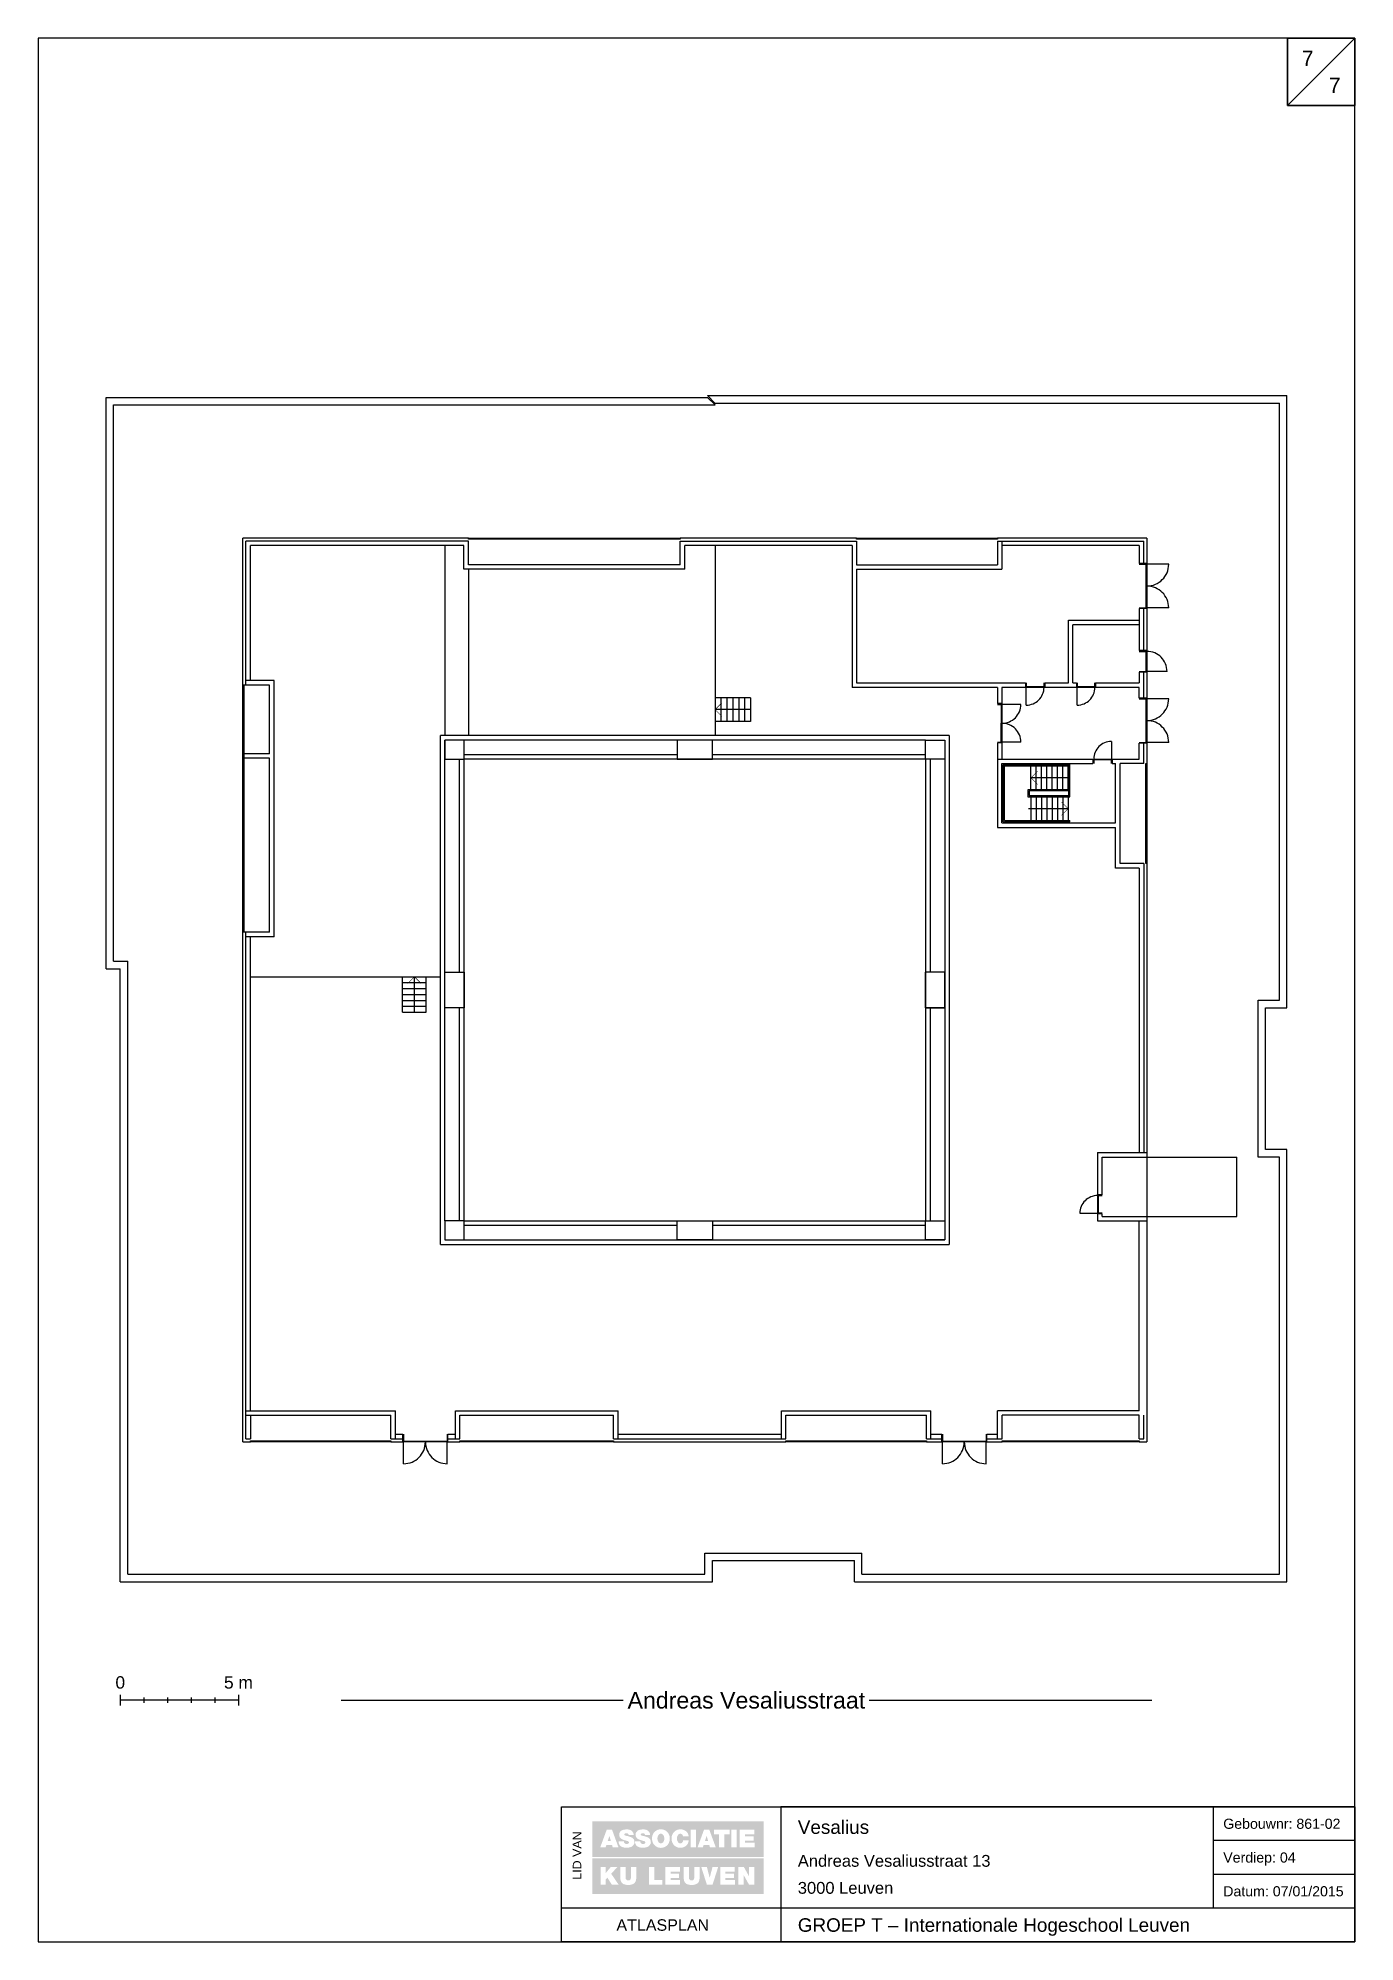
# Paper-space layout 'ATLAS' of a CAD drawing. Header units: millimetres. Extents: x 87 to 282, y 0 to 282.
# The model-space entities are those that its viewports show. They can reach past a viewport. Long polylines and large blocks are cut down to what shows.
import ezdxf
from ezdxf.enums import TextEntityAlignment as Align

# ---------------------------------------------------------------- set-up
doc = ezdxf.new("R2010")
doc.units = ezdxf.units.MM
doc.header["$LTSCALE"] = 10
for name, color, linetype in [('T-01----V_NOTA', 7, 'Continuous'), ('T-01----V_SCHAALLAT', 7, 'Continuous'), ('T-01----V_TITELHOEK_KADER', 7, 'Continuous'), ('T-073---V_BOVENZICHT_GEBOUW', 9, 'Continuous'), ('T-20----B_Wanden', 12, 'Continuous'), ('T-24----B_Trappen', 2, 'Continuous'), ('T-28----B_Kolommen', 4, 'Continuous'), ('T-31----B_BUITENSCHRIJNWERK', 2, 'Continuous'), ('T-32----B_BINNENSCHRIJNWERK', 2, 'Continuous')]:
    doc.layers.add(name, color=color, linetype=linetype)
doc.styles.add('ARIAL', font='arial.ttf')
doc.styles.add('Arial_N', font='ARIALN.TTF')
doc.styles.add('S1-100_H7', font='arial.ttf', dxfattribs={"height": 700})

# ---------------------------------------------------------------- blocks, each defined once
blk = doc.blocks.new('Titelhoek_Assoc_P')
at = {"layer": 'T-01----V_TITELHOEK_KADER', "true_color": 0x55a0d5}
h = blk.add_hatch(color=153, dxfattribs=at)
h.paths.add_polyline_path([(-112.94, 17.88), (-112.94, 12.6), (-87.58, 12.6), (-87.58, 17.88)])
h.paths.add_polyline_path([(-95.6, 16.61), (-94.65, 14), (-95.51, 14), (-95.61, 14.36), (-96.44, 14.36), (-96.56, 14), (-97.35, 14), (-96.39, 16.61)], flags=16)
h.paths.add_polyline_path([(-94.9, 16.62), (-92.62, 16.62), (-92.6, 16.62), (-92.6, 15.94), (-93.36, 15.94), (-93.36, 14.01), (-94.15, 14.01), (-94.15, 15.94), (-94.9, 15.94)], flags=16)
h.paths.add_polyline_path([(-96, 15.71), (-95.78, 14.94), (-96.25, 14.94)], flags=0)
h.paths.add_polyline_path([(-97.56, 16.62), (-97.56, 14.01), (-98.35, 14.01), (-98.35, 16.62)], flags=16)
h.paths.add_polyline_path([(-98.66, 15.63), (-99.5, 15.63, 0.163621), (-99.62, 15.91, 0.218269), (-99.88, 16.02, 0.2494), (-100.25, 15.83, 0.305583), (-100.25, 14.79, 0.2494), (-99.88, 14.6, 0.218269), (-99.62, 14.7, 0.19515), (-99.5, 15.05), (-98.66, 15.05, -0.226661), (-99.09, 14.2, -0.567866), (-101.18, 15.03, -0.068259), (-101.18, 15.58, -0.569411), (-99.08, 16.41, -0.211511)], flags=16)
h.paths.add_polyline_path([(-92.33, 16.62), (-91.55, 16.62), (-91.55, 14.01), (-92.33, 14.01)], flags=16)
h.paths.add_polyline_path([(-91.09, 16.62), (-88.95, 16.62), (-88.95, 15.94), (-90.31, 15.94), (-90.31, 15.62), (-89.06, 15.62), (-89.06, 14.99), (-90.31, 14.99), (-90.31, 14.68), (-88.91, 14.68), (-88.91, 14.01), (-91.09, 14.01)], flags=16)
h.paths.add_polyline_path([(-101.48, 15.58, -0.0708), (-101.48, 15.03, -0.851636), (-104.07, 15.03), (-104.07, 15.03, -0.068259), (-104.07, 15.58, -0.851636)], flags=16)
h.paths.add_polyline_path([(-102.42, 14.79, -0.2494), (-102.78, 14.6, -0.2494), (-103.14, 14.79, -0.305583), (-103.14, 15.83, -0.2494), (-102.78, 16.02, -0.2494), (-102.42, 15.83, -0.305583)], flags=0)
h.paths.add_polyline_path([(-104.37, 15.81), (-105.14, 15.81, 0.329329), (-105.2, 16.01, 0.328535), (-105.7, 16.03, 0.547961), (-105.69, 15.8, 0.087812), (-105.42, 15.7, -0.05111), (-104.72, 15.49, -0.328931), (-104.26, 14.75, -0.296612), (-104.8, 14.05, -0.15102), (-105.99, 14.02, -0.331157), (-106.62, 14.82), (-106.62, 14.88), (-105.8, 14.88, 0.430898), (-105.53, 14.51, 0.091779), (-105.22, 14.53, 0.748611), (-105.22, 14.92, -0.036847), (-106.05, 15.18, -0.704004), (-106.04, 16.56, -0.136275), (-105.02, 16.63, -0.360021)], flags=16)
h.paths.add_polyline_path([(-106.8, 15.81), (-107.57, 15.81, 0.329329), (-107.63, 16.01, 0.328535), (-108.13, 16.03, 0.547961), (-108.12, 15.8, 0.087812), (-107.84, 15.7, -0.05111), (-107.14, 15.49, -0.328931), (-106.68, 14.75, -0.296612), (-107.22, 14.05, -0.15102), (-108.42, 14.02, -0.331157), (-109.05, 14.82), (-109.05, 14.88), (-108.23, 14.88, 0.430898), (-107.96, 14.51, 0.091779), (-107.65, 14.53, 0.748611), (-107.64, 14.92, -0.036847), (-108.48, 15.18, -0.704004), (-108.46, 16.56, -0.136275), (-107.45, 16.63, -0.360021)], flags=16)
h.paths.add_polyline_path([(-109.05, 14), (-109.91, 14), (-110.01, 14.36), (-110.84, 14.36), (-110.96, 14), (-111.76, 14), (-110.8, 16.61), (-110.01, 16.61)], flags=16)
h.paths.add_polyline_path([(-110.18, 14.94), (-110.65, 14.94), (-110.4, 15.71)], flags=0)
at = {"layer": 'T-01----V_TITELHOEK_KADER', "true_color": 0x00407a}
h = blk.add_hatch(color=156, dxfattribs=at)
h.paths.add_polyline_path([(-112.94, 12.4), (-112.94, 7.12), (-87.58, 7.12), (-87.58, 12.4)])
h.paths.add_polyline_path([(-102.11, 11.1), (-99.97, 11.1), (-99.97, 10.42), (-101.33, 10.42), (-101.33, 10.11), (-100.08, 10.11), (-100.08, 9.47), (-101.33, 9.47), (-101.33, 9.17), (-99.93, 9.17), (-99.93, 8.49), (-102.11, 8.49)], flags=16)
h.paths.add_polyline_path([(-103.76, 11.1), (-103.76, 9.16), (-102.57, 9.16), (-102.57, 8.49), (-104.54, 8.49), (-104.54, 11.1)], flags=16)
h.paths.add_polyline_path([(-99.39, 11.1), (-98.62, 11.1), (-98.62, 9.49, 1), (-97.83, 9.49), (-97.83, 11.1), (-97.05, 11.1), (-97.05, 9.41, -0.081578), (-97.12, 9.03, -0.230434), (-97.56, 8.55, -0.185358), (-98.89, 8.55, -0.230432), (-99.33, 9.03, -0.081578), (-99.39, 9.41)], flags=16)
h.paths.add_polyline_path([(-106.43, 11.1), (-106.43, 9.41, -0.081578), (-106.5, 9.03, -0.230434), (-106.94, 8.55, -0.185358), (-108.27, 8.55, -0.230432), (-108.71, 9.03, -0.081578), (-108.78, 9.41), (-108.78, 11.1), (-108, 11.1), (-108, 9.49, 1), (-107.21, 9.49), (-107.21, 11.1)], flags=16)
h.paths.add_polyline_path([(-96.8, 11.1), (-95.96, 11.1), (-95.55, 9.49), (-95.13, 11.1), (-94.29, 11.1), (-95.12, 8.49), (-95.97, 8.49)], flags=16)
h.paths.add_polyline_path([(-109.2, 11.1), (-110.14, 10.1), (-109.04, 8.49), (-110.05, 8.49), (-110.69, 9.51), (-110.93, 9.26), (-110.93, 8.49), (-111.71, 8.49), (-111.71, 11.1), (-110.93, 11.1), (-110.93, 10.21), (-110.19, 11.1)], flags=16)
h.paths.add_polyline_path([(-93.99, 11.1), (-91.85, 11.1), (-91.85, 10.42), (-93.21, 10.42), (-93.21, 10.11), (-91.97, 10.11), (-91.97, 9.47), (-93.21, 9.47), (-93.21, 9.17), (-91.81, 9.17), (-91.81, 8.49), (-93.99, 8.49)], flags=16)
h.paths.add_polyline_path([(-91.29, 11.1), (-90.49, 11.1), (-89.73, 9.73), (-89.73, 11.1), (-88.95, 11.1), (-88.95, 8.49), (-89.73, 8.49), (-90.5, 9.87), (-90.5, 8.49), (-91.29, 8.49)], flags=16)
at = {"layer": 'T-01----V_TITELHOEK_KADER'}
for p, q in [((0, 282), (-10, 272)), ((-10, 282), (-10, 272)), ((-10, 282), (0, 282)), ((0, 282), (0, 272)), ((-10, 272), (0, 272)), ((-85, 20), (-85, 0)), ((0, 20), (-85, 20)), ((-21, 20), (-21, 5)), ((0, 20), (0, 0)), ((0, 15), (-21, 15)), ((0, 10), (-21, 10)), ((0, 5), (-117.5, 5))]:
    blk.add_line(p, q, dxfattribs=at)
blk.add_lwpolyline([(0, 282), (-195, 282), (-195, 0), (0, 0)], close=True, dxfattribs=at)
blk.add_lwpolyline([(0, 0), (-117.5, 0), (-117.5, 20), (0, 20)], dxfattribs=at)
at = {"layer": 'T-01----V_TITELHOEK_KADER', "style": 'ARIAL'}
for s, p in [('Gebouwnr:', (-19.5, 18.25)), ('Verdiep:', (-19.5, 13.25)), ('Datum:', (-19.5, 8.25))]:
    blk.add_text(s, height=1.5, dxfattribs=at).set_placement(p, align=Align.TOP_LEFT)
at = {"layer": 'T-01----V_TITELHOEK_KADER', "style": 'Arial_N', "width": 1.284556}
blk.add_text('LID VAN', height=1.25, rotation=90, dxfattribs=at).set_placement((-115.82, 12.79), align=Align.TOP_CENTER)
at = {"layer": 'T-01----V_TITELHOEK_KADER', "color": 156, "true_color": 0x1a4074, "style": 'ARIAL'}
blk.add_text('ATLASPLAN', height=1.7, dxfattribs=at).set_placement((-102.5, 3.35), align=Align.TOP_CENTER)
at = {"layer": 'T-01----V_TITELHOEK_KADER', "style": 'ARIAL'}
for tag, p in [('PLANNR_A', (-7, 279)), ('PLANNR_T', (-3, 275))]:
    blk.add_attdef(tag, text='', height=2.25, dxfattribs=at).set_placement(p, align=Align.MIDDLE_CENTER)
for tag, height, p in [('GEBOUWNAAM', 2, (-82.5, 18)), ('GEBNR', 1.5, (-8.67, 18.25)), ('ADR_STR_NR', 1.75, (-82.5, 12.88)), ('VERD', 1.5, (-11.11, 13.25)), ('ADR_POSTC_GEM', 1.75, (-82.5, 8.88)), ('DATUM', 1.5, (-12.16, 8.25)), ('HOGESCHOOL', 2, (-82.5, 3.5))]:
    blk.add_attdef(tag, text='', height=height, dxfattribs=at).set_placement(p, align=Align.TOP_LEFT)
blk = doc.blocks.new('*U2')
at = {"layer": 'T-01----V_SCHAALLAT'}
for p, q in [((0, 225), (0, -225)), ((1000, 112.5), (1000, -112.5)), ((2000, 112.5), (2000, -112.5)), ((3000, 112.5), (3000, -112.5)), ((4000, 112.5), (4000, -112.5)), ((5000, 225), (5000, -225))]:
    blk.add_line(p, q, dxfattribs=at)
for points in [[(1000, 0), (0, 0)], [(2000, 0), (1000, 0)], [(3000, 0), (2000, 0)], [(4000, 0), (3000, 0)], [(5000, 0), (4000, 0)]]:
    blk.add_lwpolyline(points, dxfattribs=at)
at = {"layer": 'T-01----V_SCHAALLAT', "style": 'ARIAL'}
for s, p in [('0', (0, 325)), ('5 m', (5000, 325))]:
    blk.add_text(s, height=525, dxfattribs=at).set_placement(p, align=Align.BOTTOM_CENTER)

msp = doc.modelspace()

# ---------------------------------------------------------------- linework, layer by layer
at = {"layer": 'T-01----V_NOTA'}
for p, q in [((6872, -11311), (18814, -11311)), ((29220, -11311), (41170, -11311))]:
    msp.add_line(p, q, dxfattribs=at)
at = {"layer": 'T-073---V_BOVENZICHT_GEBOUW'}
for p, q in [((-3070, 19649), (-3070, 43829)), ((-3070, 43829), (22379, 43829)), ((-2750, 19969), (-2750, 43509)), ((-2750, 43509), (22699, 43509)), ((22370, 43909), (46890, 43909)), ((22690, 43589), (22370, 43909)), ((22699, 43509), (22379, 43829)), ((22690, 43589), (46570, 43589)), ((46570, 18319), (46570, 43589)), ((46890, 17999), (46890, 43909)), ((-3070, 19649), (-2470, 19649)), ((-2750, 19969), (-2150, 19969)), ((-2470, -6301), (-2470, 19649)), ((-2150, -5981), (-2150, 19969)), ((45670, 11679), (45670, 18319)), ((45670, 18319), (46570, 18319)), ((45990, 11999), (45990, 17999)), ((45990, 17999), (46890, 17999)), ((46570, 11679), (45670, 11679)), ((46890, 11999), (45990, 11999)), ((46570, -5981), (46570, 11679)), ((46890, -6301), (46890, 11999)), ((22270, -5081), (28910, -5081)), ((22270, -5981), (22270, -5081)), ((22590, -5401), (28590, -5401)), ((22590, -6301), (22590, -5401)), ((28590, -6301), (28590, -5401)), ((28910, -5981), (28910, -5081)), ((-2470, -6301), (22590, -6301)), ((-2150, -5981), (22270, -5981)), ((28590, -6301), (46890, -6301)), ((28910, -5981), (46570, -5981))]:
    msp.add_line(p, q, dxfattribs=at)
at = {"layer": 'T-20----B_Wanden', "linetype": 'Continuous'}
for p, q in [((2715, 31654), (2715, 37874)), ((12260, 37874), (2715, 37874)), ((28685, 37874), (21220, 37874)), ((40965, 37874), (34645, 37874)), ((40965, 37874), (40965, 36799)), ((12260, 37744), (2845, 37744)), ((2845, 31654), (2845, 37744)), ((3035, 31844), (3035, 37554)), ((12070, 37554), (3035, 37554)), ((12070, 36554), (12070, 37554)), ((12260, 36744), (12260, 37744)), ((21220, 36744), (21220, 37744)), ((21220, 37744), (28685, 37744)), ((28495, 37554), (21410, 37554)), ((21410, 36554), (21410, 37554)), ((40645, 37554), (34835, 37554)), ((40645, 37554), (40645, 36799)), ((21410, 36554), (12070, 36554)), ((21220, 36744), (12260, 36744)), ((40645, 34889), (40645, 33109)), ((40965, 34889), (40965, 33109)), ((40645, 34204), (37835, 34204)), ((4035, 31844), (2845, 31844)), ((3845, 31654), (2845, 31654)), ((3845, 28744), (3845, 31654)), ((4035, 21004), (4035, 31844)), ((34645, 31554), (28495, 31554)), ((35835, 31554), (34835, 31554)), ((37985, 31554), (36645, 31554)), ((40645, 31554), (38795, 31554)), ((40645, 32194), (40645, 31744)), ((40965, 32194), (40965, 31104)), ((11075, 7984), (11075, 29514)), ((32605, 29514), (11075, 29514)), ((11265, 8984), (11265, 29324)), ((31605, 29324), (11265, 29324)), ((32605, 29514), (32605, 7984)), ((34645, 29207), (34645, 25629)), ((40965, 29194), (40965, 28329)), ((2715, 28554), (2715, 28744)), ((3845, 28744), (2755, 28744)), ((2755, 28554), (2755, 28744)), ((3845, 28554), (2755, 28554)), ((3845, 21194), (3845, 28554)), ((11885, 19499), (11885, 28514)), ((21090, 28704), (12075, 28704)), ((12075, 8984), (12075, 28514)), ((31605, 28514), (12075, 28514)), ((31605, 28704), (22590, 28704)), ((31605, 28514), (31605, 8984)), ((31795, 28514), (31795, 19499)), ((32415, 28514), (32415, 8174)), ((40835, 28329), (39835, 28329)), ((40645, 23909), (39645, 23909)), ((40835, 24099), (39835, 24099)), ((40645, 23909), (40645, 11869)), ((40835, 24099), (40835, 11869)), ((40965, 24099), (40965, -376)), ((2715, -376), (2715, 21194)), ((2845, -246), (2845, 21194)), ((3845, 21194), (2845, 21194)), ((4035, 21004), (2845, 21004)), ((3035, 944), (3035, 21004)), ((31605, 17999), (31605, 19499)), ((32415, 19499), (31605, 19499)), ((32415, 17999), (32415, 19499)), ((11885, 8984), (11885, 17999)), ((32415, 17999), (31605, 17999)), ((31795, 17999), (31795, 8984)), ((38880, 11869), (38880, 10079)), ((12075, 8984), (31605, 8984)), ((38880, 9269), (38880, 8979)), ((12075, 8794), (21090, 8794)), ((12075, 8174), (32415, 8174)), ((22590, 8794), (31605, 8794)), ((11075, 7984), (32605, 7984)), ((2845, 944), (9170, 944)), ((11710, 944), (18590, 944)), ((25500, 944), (31830, 944)), ((40645, 944), (34650, 944)), ((2845, 754), (8980, 754)), ((11900, 754), (18400, 754)), ((25690, 754), (31640, 754)), ((40645, 754), (34840, 754)), ((2715, -376), (3035, -376)), ((2845, -246), (3035, -246)), ((8980, -246), (9485, -246)), ((8980, -376), (9485, -376)), ((9170, -56), (9485, -56)), ((11395, -56), (11710, -56)), ((11395, -246), (11900, -246)), ((11395, -376), (11900, -376)), ((18400, -246), (25690, -246)), ((18400, -376), (25690, -376)), ((18590, -56), (25500, -56)), ((31640, -246), (32285, -246)), ((31640, -376), (32285, -376)), ((34195, -246), (34840, -246)), ((34195, -376), (34840, -376)), ((40645, -246), (40835, -246)), ((40645, -376), (40965, -376))]:
    msp.add_line(p, q, dxfattribs=at)
at = {"layer": 'T-20----B_Wanden'}
for p, q in [((28495, 37554), (28495, 31554)), ((28685, 37744), (28685, 36744)), ((34645, 37744), (34645, 36744)), ((34645, 37744), (40835, 37744)), ((34835, 37744), (34835, 36554)), ((40835, 36799), (40835, 37744)), ((28685, 36744), (34645, 36744)), ((28685, 36554), (28685, 31744)), ((28685, 36554), (34835, 36554)), ((40965, 36799), (40645, 36799)), ((40965, 34889), (40645, 34889)), ((40835, 33109), (40835, 34889)), ((37645, 34394), (40645, 34394)), ((37645, 31744), (37645, 34394)), ((37835, 31744), (37835, 34204)), ((40965, 33109), (40645, 33109)), ((2845, 31654), (2715, 31654)), ((28685, 31744), (35835, 31744)), ((34645, 31554), (34645, 30867)), ((34835, 31554), (34835, 30867)), ((35835, 31744), (35835, 31554)), ((36645, 31744), (37645, 31744)), ((36645, 31744), (36645, 31554)), ((37835, 31744), (37985, 31744)), ((37985, 31744), (37985, 31554)), ((38795, 31744), (40645, 31744)), ((38795, 31744), (38795, 31554)), ((40965, 32194), (40645, 32194)), ((40645, 31104), (40645, 31554)), ((40835, 31104), (40835, 32194)), ((34835, 30867), (34645, 30867)), ((40965, 31104), (40645, 31104)), ((34835, 29207), (34645, 29207)), ((34835, 29207), (34835, 28519)), ((40645, 28519), (40645, 29194)), ((40965, 29194), (40645, 29194)), ((40835, 28329), (40835, 29194)), ((11885, 28514), (12075, 28514)), ((12075, 28514), (12075, 28704)), ((31605, 28514), (31605, 28704)), ((31795, 28514), (31605, 28514)), ((34645, 28519), (38685, 28519)), ((34835, 28329), (38685, 28329)), ((34835, 25819), (34835, 28329)), ((38685, 28519), (38685, 28329)), ((39495, 28519), (40645, 28519)), ((39495, 28519), (39495, 28329)), ((39495, 28329), (39645, 28329)), ((39645, 25819), (39645, 28329)), ((39835, 24099), (39835, 28329)), ((34835, 25819), (39645, 25819)), ((34645, 25629), (39645, 25629)), ((39645, 23909), (39645, 25629)), ((2845, 21194), (2715, 21194)), ((38880, 11869), (40965, 11869)), ((39070, 11679), (44770, 11679)), ((39070, 10079), (39070, 11679)), ((44770, 9169), (44770, 11679)), ((39070, 10079), (38880, 10079)), ((12075, 8984), (11885, 8984)), ((12075, 8794), (12075, 8984)), ((31605, 8794), (31605, 8984)), ((31605, 8984), (31795, 8984)), ((39070, 9269), (38880, 9269)), ((38880, 8979), (40965, 8979)), ((39070, 9169), (39070, 9269)), ((39070, 9169), (44770, 9169)), ((40645, 944), (40645, 8979)), ((9170, -246), (9170, 944)), ((11710, -246), (11710, 944)), ((18590, -246), (18590, 944)), ((25500, -246), (25500, 944)), ((31830, -246), (31830, 944)), ((34650, -246), (34650, 944)), ((3035, 754), (3035, -246)), ((8980, -246), (8980, 754)), ((11900, -246), (11900, 754)), ((18400, -246), (18400, 754)), ((25690, -246), (25690, 754)), ((31640, -246), (31640, 754)), ((34840, -246), (34840, 754)), ((40645, -246), (40645, 754)), ((40835, -246), (40835, 754)), ((9485, -376), (9485, -56)), ((11395, -376), (11395, -56)), ((31830, -56), (32285, -56)), ((32285, -376), (32285, -56)), ((34195, -376), (34195, -56)), ((34195, -56), (34650, -56))]:
    msp.add_line(p, q, dxfattribs=at)
at = {"layer": 'T-24----B_Trappen'}
for p, q in [((11265, 37554), (11265, 29514)), ((22695, 37554), (22695, 29514)), ((12260, 36554), (12260, 29514)), ((22945, 31114), (22945, 30114)), ((23195, 31114), (23195, 30114)), ((23445, 31114), (23445, 30114)), ((23695, 31114), (23695, 30114)), ((23945, 31114), (23945, 30114)), ((24195, 31114), (24195, 30114)), ((24195, 30614), (22695, 30614)), ((34885, 25869), (34885, 28279)), ((34885, 28279), (37660, 28279)), ((34935, 25919), (34935, 28229)), ((34935, 28229), (37660, 28229)), ((36060, 27224), (36060, 28229)), ((36285, 27224), (36285, 28229)), ((36510, 27224), (36510, 28229)), ((36735, 27224), (36735, 28229)), ((36960, 27224), (36960, 28229)), ((37185, 27224), (37185, 28229)), ((37410, 27224), (37410, 28229)), ((37635, 27224), (37635, 28229)), ((37660, 26974), (37660, 28329)), ((37660, 28229), (37660, 28279)), ((37710, 26924), (37710, 28329)), ((37660, 27727), (36060, 27727)), ((37660, 27224), (35935, 27224)), ((35935, 27224), (35935, 26924)), ((35935, 26924), (37710, 26924)), ((37660, 27174), (35985, 27174)), ((35985, 27174), (35985, 26974)), ((35985, 26974), (37660, 26974)), ((36060, 26924), (36060, 25919)), ((36285, 26924), (36285, 25919)), ((36510, 26924), (36510, 25919)), ((36735, 26924), (36735, 25919)), ((36960, 26924), (36960, 25919)), ((37185, 26924), (37185, 25919)), ((37410, 26924), (37410, 25919)), ((37635, 26924), (37635, 25919)), ((34885, 25869), (37710, 25869)), ((34935, 25919), (37710, 25919)), ((35960, 26422), (37635, 26422)), ((37710, 25869), (37710, 25919)), ((3035, 19309), (11075, 19309)), ((9475, 19059), (10475, 19059)), ((9475, 18809), (10475, 18809)), ((9475, 18559), (10475, 18559)), ((9975, 17809), (9975, 19309)), ((9475, 18309), (10475, 18309)), ((9475, 18059), (10475, 18059)), ((9475, 17809), (10475, 17809))]:
    msp.add_line(p, q, dxfattribs=at)
at = {"layer": 'T-24----B_Trappen', "linetype": 'Continuous'}
for p, q in [((24195, 31114), (22695, 31114)), ((24195, 30114), (22695, 30114)), ((9475, 17809), (9475, 19309)), ((10475, 17809), (10475, 19309))]:
    msp.add_line(p, q, dxfattribs=at)
at = {"layer": 'T-24----B_Trappen', "const_width": 25}
for points in [[(22978, 30897), (22695, 30614), (22978, 30331)], [(36343, 28009), (36060, 27727), (36343, 27444)], [(37352, 26139), (37635, 26422), (37352, 26704)], [(9692, 19026), (9975, 19309), (10258, 19026)]]:
    msp.add_lwpolyline(points, dxfattribs=at)
at = {"layer": 'T-28----B_Kolommen'}
for points in [[(12075, 28514), (12075, 29324), (11265, 29324), (11265, 28514)], [(21090, 28514), (22590, 28514), (22590, 29324), (21090, 29324)], [(31605, 28514), (31605, 29324), (32415, 29324), (32415, 28514)], [(12075, 19499), (12075, 17999), (11265, 17999), (11265, 19499)], [(31605, 19499), (31605, 17999), (32415, 17999), (32415, 19499)], [(12075, 8984), (11265, 8984), (11265, 8174), (12075, 8174)], [(21090, 8984), (22590, 8984), (22590, 8174), (21090, 8174)], [(31605, 8984), (32415, 8984), (32415, 8174), (31605, 8174)]]:
    msp.add_lwpolyline(points, close=True, dxfattribs=at)
at = {"layer": 'T-31----B_BUITENSCHRIJNWERK'}
for points in [[(12260, 37834), (12260, 37874), (21220, 37874), (21220, 37834)], [(28685, 37834), (28685, 37874), (34645, 37874), (34645, 37834)], [(2715, 31654), (2755, 31654), (2755, 21194), (2715, 21194)], [(40925, 28329), (40965, 28329), (40965, 24099), (40925, 24099)], [(3035, -376), (3035, -336), (8980, -336), (8980, -376)], [(11900, -376), (11900, -336), (18400, -336), (18400, -376)], [(25690, -376), (25690, -336), (31640, -336), (31640, -376)], [(34840, -376), (34840, -336), (40645, -336), (40645, -376)]]:
    msp.add_lwpolyline(points, close=True, dxfattribs=at)
at = {"layer": 'T-32----B_BINNENSCHRIJNWERK'}
for p, q in [((40645, 36769), (40965, 36769)), ((40933, 34919), (40933, 36769)), ((40965, 36769), (40965, 34919)), ((41890, 36769), (40965, 36769)), ((40645, 34919), (40965, 34919)), ((41890, 34919), (40965, 34919)), ((40645, 33079), (40965, 33079)), ((40933, 32224), (40933, 33079)), ((40965, 33079), (40965, 32224)), ((35865, 31744), (35865, 31554)), ((35865, 31586), (36615, 31586)), ((36615, 31554), (35865, 31554)), ((35865, 30804), (35865, 31554)), ((36615, 31554), (36615, 31744)), ((38015, 31744), (38015, 31554)), ((38015, 31586), (38765, 31586)), ((38765, 31554), (38015, 31554)), ((38015, 30804), (38015, 31554)), ((38765, 31554), (38765, 31744)), ((40645, 32224), (40965, 32224)), ((41820, 32224), (40965, 32224)), ((34645, 30837), (34835, 30837)), ((34803, 30837), (34803, 30037)), ((34835, 30867), (34835, 29237)), ((34835, 30037), (34835, 30837)), ((35635, 30837), (34835, 30837)), ((40645, 31074), (40965, 31074)), ((40933, 29224), (40933, 31074)), ((40965, 31074), (40965, 29224)), ((41890, 31074), (40965, 31074)), ((34803, 29237), (34803, 30037)), ((34645, 29237), (34835, 29237)), ((35635, 29237), (34835, 29237)), ((39465, 29269), (39465, 28519)), ((40645, 29224), (40965, 29224)), ((41890, 29224), (40965, 29224)), ((38715, 28519), (39465, 28519)), ((38715, 28519), (38715, 28329)), ((39465, 28487), (38715, 28487)), ((39465, 28329), (39465, 28519)), ((38880, 10049), (38880, 9299)), ((38880, 10049), (39070, 10049)), ((38912, 9299), (38912, 10049)), ((38130, 9299), (38880, 9299)), ((39070, 9299), (38880, 9299)), ((9515, -56), (9515, -376)), ((9515, -344), (11365, -344)), ((11365, -376), (9515, -376)), ((9515, -1301), (9515, -376)), ((11365, -56), (11365, -376)), ((11365, -1301), (11365, -376)), ((32315, -56), (32315, -376)), ((32315, -344), (34165, -344)), ((34165, -376), (32315, -376)), ((32315, -1301), (32315, -376)), ((34165, -56), (34165, -376)), ((34165, -1301), (34165, -376))]:
    msp.add_line(p, q, dxfattribs=at)
for centre, radius, start, end in [((40965, 36769), 925, 270, 0), ((40965, 34919), 925, 0, 90), ((40965, 32224), 855, 360, 90), ((35865, 31554), 750, 270, 0), ((38015, 31554), 750, 270, 0), ((34835, 30837), 800, 270, 0), ((40965, 31074), 925, 270, 0), ((34835, 29237), 800, 0, 90), ((40965, 29224), 925, 0, 90), ((39465, 28519), 750, 90, 180), ((38880, 9299), 750, 90, 180), ((9515, -376), 925, 270, 0), ((11365, -376), 925, 180, 270), ((32315, -376), 925, 270, 0), ((34165, -376), 925, 180, 270)]:
    msp.add_arc(centre, radius, start, end, dxfattribs=at)

# ---------------------------------------------------------------- block references
at = {"layer": 'T-01----V_SCHAALLAT'}
msp.add_blockref('*U2', (-2470, -11301), dxfattribs=at)

# ---------------------------------------------------------------- texts
at = {"layer": 'T-01----V_NOTA', "style": 'S1-100_H7'}
msp.add_text('Andreas Vesaliusstraat', height=700, dxfattribs=at).set_placement((24021, -11311), align=Align.MIDDLE_CENTER)

psp = doc.layouts.new('ATLAS')

# ---------------------------------------------------------------- linework, layer by layer
at = {"layer": 'T-01----V_TITELHOEK_KADER'}
psp.add_lwpolyline([(164.5, 0.09), (164.5, 20.09), (282, 20.09), (282, 272.09), (272, 272.09), (272, 282.09), (87, 282.09), (87, 0.09), (164.5, 0.09)], close=True, dxfattribs=at)

# ---------------------------------------------------------------- block references
psp.add_blockref('Titelhoek_Assoc_P', (282, 0.09), dxfattribs=at).add_auto_attribs({'HOGESCHOOL': 'GROEP T – Internationale Hogeschool Leuven', 'GEBOUWNAAM': 'Vesalius', 'ADR_STR_NR': 'Andreas Vesaliusstraat 13', 'ADR_POSTC_GEM': '3000 Leuven', 'GEBNR': '861-02', 'VERD': '04', 'DATUM': '07/01/2015', 'PLANNR_A': '7', 'PLANNR_T': '7'})

# ---------------------------------------------------------------- viewports
vp = psp.add_viewport(center=(184.5, 141.09), size=(195, 282), view_center_point=(21911.35, 18748.7), view_height=80571.429, dxfattribs=at)
vp.dxf.flags = 0x10000  # cut along an outline
vp.dxf.clipping_boundary_handle = psp.add_lwpolyline([(164.5, 0.09), (164.5, 20.09), (282, 20.09), (282, 272.09), (272, 272.09), (272, 282.09), (87, 282.09), (87, 0.09), (164.5, 0.09)], format="xyb", close=True, dxfattribs={"invisible": 1}).dxf.handle

doc.saveas('drawing.dxf')
